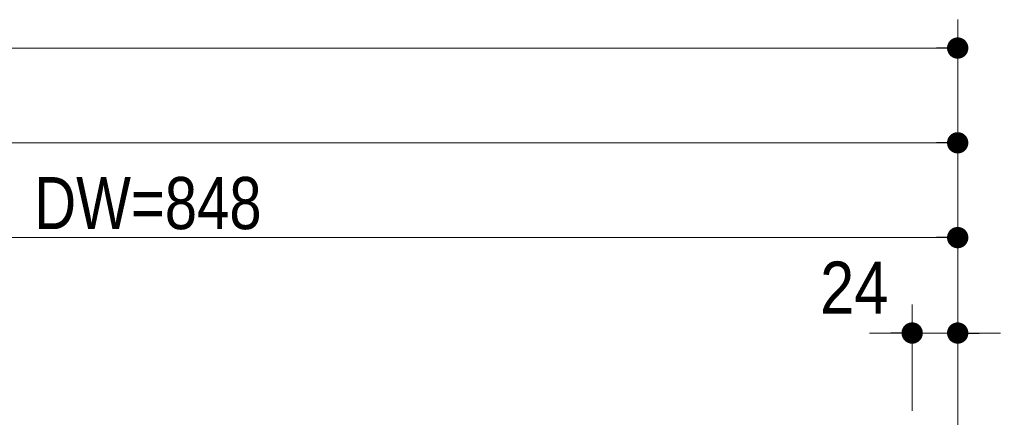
# Model space of a CAD drawing. Units: millimetres, scale not verified. Extents: x -4547 to 4547, y -2284 to 2284.
# Drawn here: x -1348 to -831, y 694 to 904 of the extents above; entities that cross this region are included whole.
import ezdxf
from ezdxf.enums import TextEntityAlignment as Align

# ---------------------------------------------------------------- set-up
doc = ezdxf.new("R2010")
doc.units = ezdxf.units.MM
doc.header["$LTSCALE"] = 20
doc.header["$PDMODE"] = 32
doc.header["$PDSIZE"] = 10
for name, color, linetype, lineweight in [('0-1_3一般', 7, 'Continuous', 15), ('0-2_2寸法-1', 7, 'Continuous', 15), ('0-3_0', 7, 'Continuous', 25), ('0-5_2寸法-2', 7, 'Continuous', 15)]:
    doc.layers.add(name, color=color, linetype=linetype, lineweight=lineweight)
doc.layers.add('0-4_Defpoints', color=7, linetype='Continuous')
doc.styles.add('ＭＳ Ｐゴシック', font='')
doc.styles.get('ＭＳ Ｐゴシック').set_extended_font_data('MS PGothic')

# ---------------------------------------------------------------- blocks, each defined once
blk = doc.blocks.new('グループ-40')
at = {"layer": '0-1_3一般'}
blk.add_line((9735.2, 14770), (9735.2, 13710), dxfattribs=at)
blk.add_lwpolyline([(9735.2, -33290), (9735.2, 13710), (9735.2, 14770)], dxfattribs=at)
blk = doc.blocks.new('_Dot')
at = {"layer": '0-3_0'}
blk.add_line((-10, 0), (-20, 0), dxfattribs=at)
for points in [[(0, 0), (-4.26, 9.05), (-3.09, 9.51)], [(0, 0), (-3.09, 9.51), (-1.87, 9.82)], [(0, 0), (-1.87, 9.82), (-0.63, 9.98)], [(0, 0), (-0.63, 9.98), (0.63, 9.98)], [(0, 0), (0.63, 9.98), (1.87, 9.82)], [(0, 0), (1.87, 9.82), (3.09, 9.51)], [(0, 0), (3.09, 9.51), (4.26, 9.05)], [(0, 0), (-10, 0), (-9.92, 1.25)], [(0, 0), (-9.92, -1.25), (-10, 0)], [(0, 0), (-9.92, 1.25), (-9.69, 2.49)], [(0, 0), (-9.69, -2.49), (-9.92, -1.25)], [(0, 0), (-9.69, 2.49), (-9.3, 3.68)], [(0, 0), (-9.3, -3.68), (-9.69, -2.49)], [(0, 0), (-9.3, 3.68), (-8.76, 4.82)], [(0, 0), (-8.76, -4.82), (-9.3, -3.68)], [(0, 0), (-8.76, 4.82), (-8.09, 5.88)], [(0, 0), (-8.09, -5.88), (-8.76, -4.82)], [(0, 0), (-8.09, 5.88), (-7.29, 6.85)], [(0, 0), (-7.29, -6.85), (-8.09, -5.88)], [(0, 0), (-7.29, 6.85), (-6.37, 7.71)], [(0, 0), (-6.37, -7.71), (-7.29, -6.85)], [(0, 0), (-6.37, 7.71), (-5.36, 8.44)], [(0, 0), (-5.36, -8.44), (-6.37, -7.71)], [(0, 0), (-5.36, 8.44), (-4.26, 9.05)], [(0, 0), (-4.26, -9.05), (-5.36, -8.44)], [(0, 0), (-3.09, -9.51), (-4.26, -9.05)], [(0, 0), (-1.87, -9.82), (-3.09, -9.51)], [(0, 0), (-0.63, -9.98), (-1.87, -9.82)], [(0, 0), (0.63, -9.98), (-0.63, -9.98)], [(0, 0), (4.26, 9.05), (5.36, 8.44)], [(0, 0), (5.36, 8.44), (6.37, 7.71)], [(0, 0), (6.37, 7.71), (7.29, 6.85)], [(0, 0), (7.29, 6.85), (8.09, 5.88)], [(0, 0), (8.09, 5.88), (8.76, 4.82)], [(0, 0), (8.76, 4.82), (9.3, 3.68)], [(0, 0), (9.3, 3.68), (9.69, 2.49)], [(0, 0), (9.69, 2.49), (9.92, 1.25)], [(0, 0), (9.92, 1.25), (10, 0)], [(0, 0), (1.87, -9.82), (0.63, -9.98)], [(0, 0), (3.09, -9.51), (1.87, -9.82)], [(0, 0), (4.26, -9.05), (3.09, -9.51)], [(0, 0), (5.36, -8.44), (4.26, -9.05)], [(0, 0), (6.37, -7.71), (5.36, -8.44)], [(0, 0), (7.29, -6.85), (6.37, -7.71)], [(0, 0), (8.09, -5.88), (7.29, -6.85)], [(0, 0), (8.76, -4.82), (8.09, -5.88)], [(0, 0), (9.3, -3.68), (8.76, -4.82)], [(0, 0), (9.69, -2.49), (9.3, -3.68)], [(0, 0), (9.92, -1.25), (9.69, -2.49)], [(0, 0), (10, 0), (9.92, -1.25)]]:
    blk.add_solid(points, dxfattribs=at)

msp = doc.modelspace()

# ---------------------------------------------------------------- linework, layer by layer
at = {"layer": '0-2_2寸法-1'}
for p, q in [((-853.87, 853.84), (-853.87, 903.84)), ((-4132.61, 888.84), (-865.12, 888.84)), ((-853.87, 803.84), (-853.87, 853.84)), ((-2463.61, 838.84), (-865.12, 838.84)), ((-853.87, 753.5), (-853.87, 803.84)), ((-865.12, 788.84), (-1690.61, 788.84))]:
    msp.add_line(p, q, dxfattribs=at)
at = {"layer": '0-4_Defpoints'}
for p in [(-853.87, 888.84), (-853.87, 838.84), (-853.87, 838.84), (-853.87, 788.84), (-877.87, 738.5), (-853.87, 738.5)]:
    msp.add_point(p, dxfattribs=at)
at = {"layer": '0-5_2寸法-2'}
for p, q in [((-877.87, 697.5), (-877.87, 753.5)), ((-853.87, 700.5), (-853.87, 753.5)), ((-889.12, 738.5), (-900.38, 738.5)), ((-853.87, 738.5), (-877.87, 738.5)), ((-842.61, 738.5), (-831.36, 738.5))]:
    msp.add_line(p, q, dxfattribs=at)

# ---------------------------------------------------------------- block references
at = {"layer": '0-1_3一般', "xscale": 0.05, "yscale": 0.05}
msp.add_blockref('グループ-40', (-1340.62, 0), dxfattribs=at)
at = {"layer": '0-2_2寸法-1', "xscale": 0.5627563, "yscale": 0.5627563}
for p in [(-853.87, 888.84), (-853.87, 838.84), (-853.87, 788.84)]:
    msp.add_blockref('_Dot', p, dxfattribs=at)
at = {"layer": '0-5_2寸法-2', "xscale": 0.5627563, "yscale": 0.5627563}
msp.add_blockref('_Dot', (-877.87, 738.5), dxfattribs=at)
at = {"layer": '0-5_2寸法-2', "xscale": 0.5627563, "yscale": 0.5627563, "rotation": 180}
msp.add_blockref('_Dot', (-853.87, 738.5), dxfattribs=at)

# ---------------------------------------------------------------- texts
at = {"layer": '0-2_2寸法-1', "style": 'ＭＳ Ｐゴシック', "width": 0.85}
msp.add_text('DW=848', height=27.51, dxfattribs=at).set_placement((-1340.77, 785.05), align=Align.BOTTOM_LEFT)
at = {"layer": '0-5_2寸法-2', "style": 'ＭＳ Ｐゴシック', "width": 0.9}
msp.add_text('24', height=27.57, dxfattribs=at).set_placement((-926.44, 740.36), align=Align.BOTTOM_LEFT)

doc.saveas('drawing.dxf')
